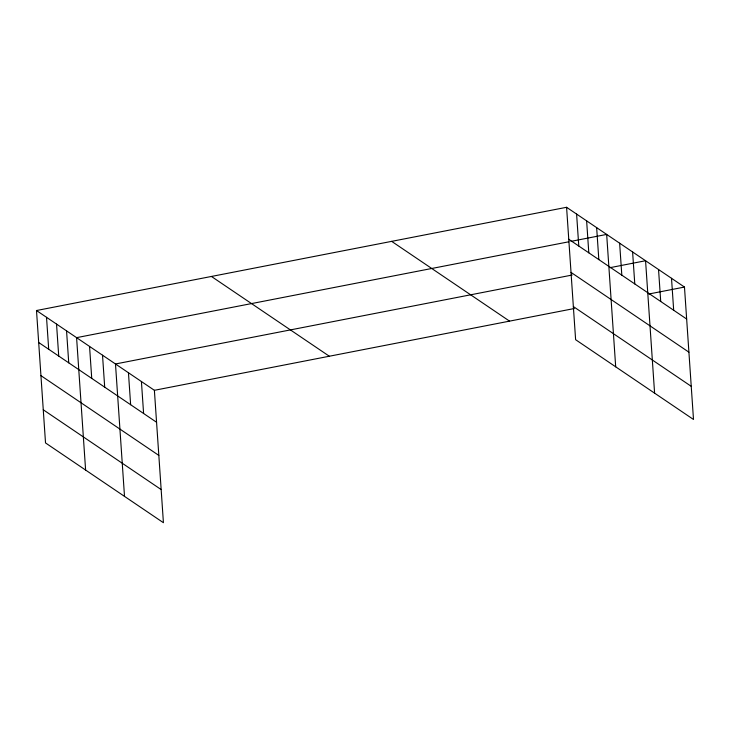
<?xml version="1.0" encoding="UTF-8"?>
<svg xmlns="http://www.w3.org/2000/svg" width="730" height="730" viewBox="0 0 730 730"><rect width="100%" height="100%" fill="white"/><g stroke="black" fill="none" stroke-linecap="round" stroke-linejoin="round"><path stroke-width="1.09" d="M36.5 310.524L154.386 390.304L163.42 522.707L45.525 442.937L36.5 310.524L566.58 207.293L684.475 287.063L693.5 419.476L575.614 339.696L566.58 207.293M568.871 241.776L76.586 337.652L85.611 470.056M571.033 241.356L606.667 234.412L615.691 366.816M572.147 275.037L115.486 363.978L124.511 496.382M609.933 267.682L645.566 260.738L654.6 393.151M154.386 390.304L574.337 308.516M648.842 294.007L684.475 287.063M568.761 239.257L686.656 319.028M571.024 272.399L688.91 352.179M573.351 306.554L691.237 386.325M391.654 241.356L509.549 321.136M211.426 276.46L329.321 356.231M38.681 342.489L156.567 422.268M40.935 375.64L158.83 455.41M43.271 409.785L161.157 489.565M671.509 278.294L673.68 310.25M658.542 269.516L660.714 301.481M632.6 251.969L634.781 283.924M619.633 243.19L621.814 275.155M596.647 227.632L598.828 259.597M586.628 220.852L588.8 252.817M576.6 214.072L578.78 246.037M141.419 381.525L143.6 413.49M128.453 372.756L130.633 404.712M102.519 355.2L104.7 387.165M89.553 346.431L91.734 378.386M66.558 330.873L68.739 362.837M56.538 324.093L58.719 356.048M46.519 317.313L48.7 349.268"/></g></svg>
